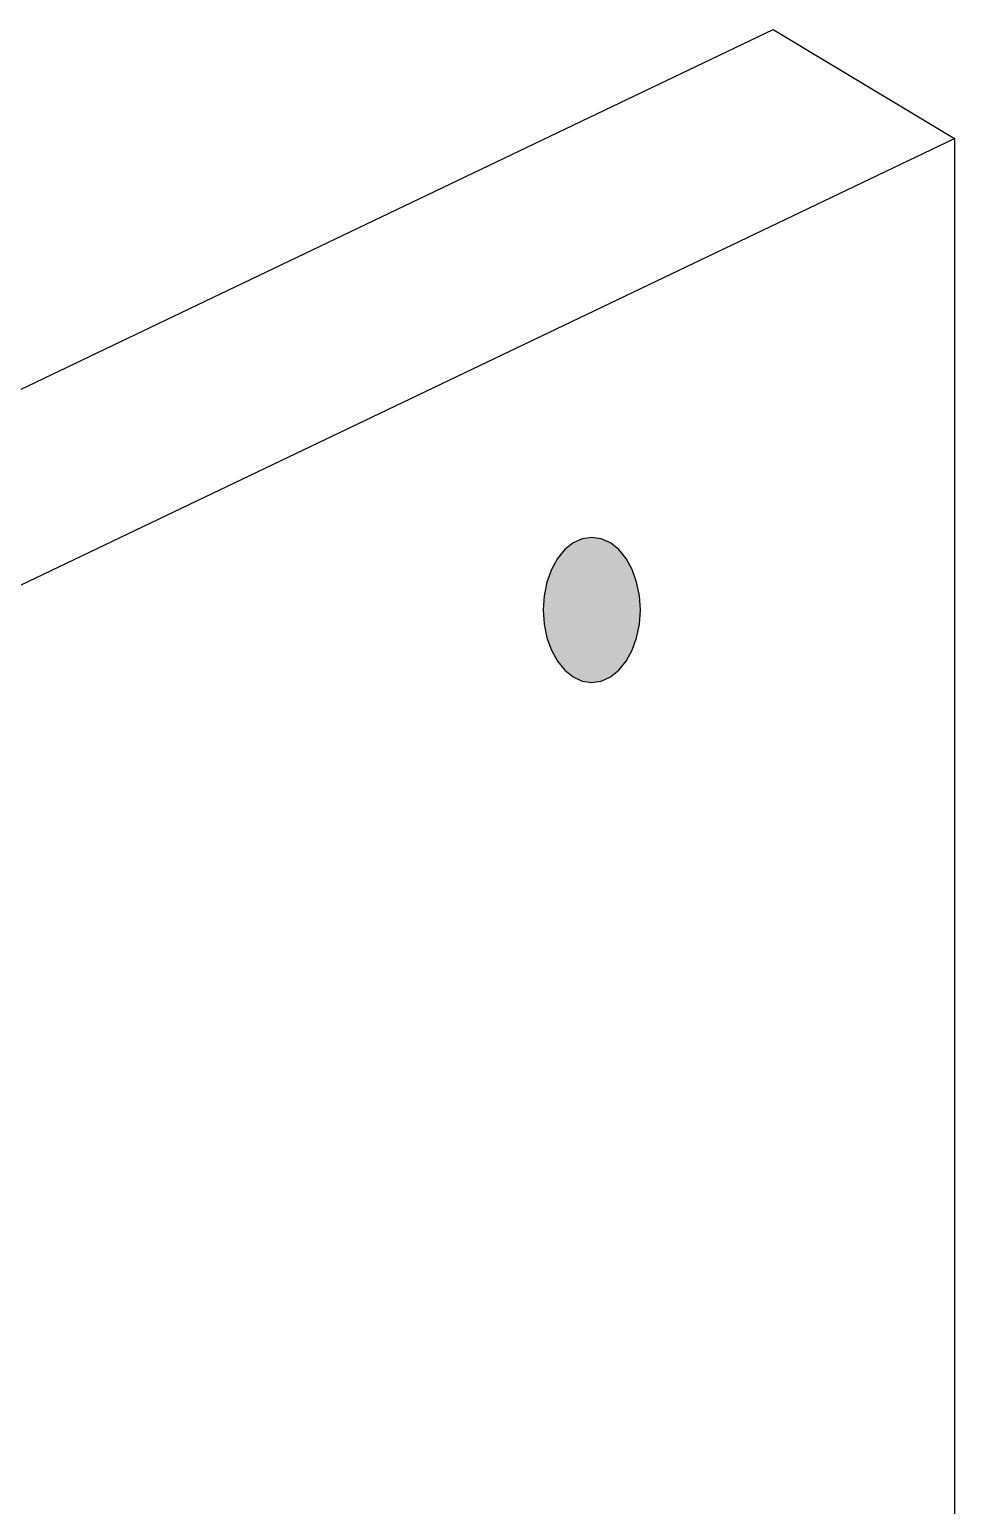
# Model space of a CAD drawing. Extents: x 0 to 420, y 0 to 297.
# Drawn here: x 99.93 to 103.51, y 91.56 to 97.26 of the extents above; entities that cross this region are included whole.
import ezdxf

# ---------------------------------------------------------------- set-up
doc = ezdxf.new("R2010")
doc.units = 0
doc.header["$MEASUREMENT"] = 0
doc.layers.add('ИЗОМЕТРИЯ', color=7, linetype='CONTINUOUS')

# ---------------------------------------------------------------- blocks, each defined once
blk = doc.blocks.new('*U13')
at = {"layer": 'ИЗОМЕТРИЯ'}
for points in [[(102.0362, 94.758), (102.034, 95.2773), (102.0362, 95.2786)], [(102.0384, 94.7568), (102.0362, 95.2786), (102.0384, 95.2799)], [(102.0362, 94.758), (102.0362, 95.2786), (102.0384, 94.7568)], [(102.0406, 94.7555), (102.0384, 95.2799), (102.0406, 95.2811)], [(102.0384, 94.7568), (102.0384, 95.2799), (102.0406, 94.7555)], [(102.0429, 94.7543), (102.0406, 95.2811), (102.0429, 95.2823)], [(102.0406, 94.7555), (102.0406, 95.2811), (102.0429, 94.7543)], [(102.0451, 94.7531), (102.0429, 95.2823), (102.0451, 95.2835)], [(102.0429, 94.7543), (102.0429, 95.2823), (102.0451, 94.7531)], [(102.0473, 94.752), (102.0451, 95.2835), (102.0473, 95.2846)], [(102.0451, 94.7531), (102.0451, 95.2835), (102.0473, 94.752)], [(102.0496, 94.7509), (102.0473, 95.2846), (102.0496, 95.2857)], [(102.0473, 94.752), (102.0473, 95.2846), (102.0496, 94.7509)], [(102.0519, 94.7499), (102.0496, 95.2857), (102.0519, 95.2867)], [(102.0496, 94.7509), (102.0496, 95.2857), (102.0519, 94.7499)], [(102.0541, 94.7489), (102.0519, 95.2867), (102.0541, 95.2877)], [(102.0519, 94.7499), (102.0519, 95.2867), (102.0541, 94.7489)], [(102.0564, 94.748), (102.0541, 95.2877), (102.0564, 95.2887)], [(102.0541, 94.7489), (102.0541, 95.2877), (102.0564, 94.748)], [(102.0587, 94.7471), (102.0564, 95.2887), (102.0587, 95.2895)], [(102.0564, 94.748), (102.0564, 95.2887), (102.0587, 94.7471)], [(102.061, 94.7462), (102.0587, 95.2895), (102.061, 95.2904)], [(102.0587, 94.7471), (102.0587, 95.2895), (102.061, 94.7462)], [(102.0633, 94.7454), (102.061, 95.2904), (102.0633, 95.2912)], [(102.061, 94.7462), (102.061, 95.2904), (102.0633, 94.7454)], [(102.0656, 94.7446), (102.0633, 95.2912), (102.0656, 95.292)], [(102.0633, 94.7454), (102.0633, 95.2912), (102.0656, 94.7446)], [(102.0679, 94.7439), (102.0656, 95.292), (102.0679, 95.2927)], [(102.0656, 94.7446), (102.0656, 95.292), (102.0679, 94.7439)], [(102.0703, 94.7432), (102.0679, 95.2927), (102.0703, 95.2934)], [(102.0679, 94.7439), (102.0679, 95.2927), (102.0703, 94.7432)], [(102.0726, 94.7425), (102.0703, 95.2934), (102.0726, 95.2941)], [(102.0703, 94.7432), (102.0703, 95.2934), (102.0726, 94.7425)], [(102.0749, 94.742), (102.0726, 95.2941), (102.0749, 95.2947)], [(102.0726, 94.7425), (102.0726, 95.2941), (102.0749, 94.742)], [(102.0773, 94.7414), (102.0749, 95.2947), (102.0773, 95.2952)], [(102.0749, 94.742), (102.0749, 95.2947), (102.0773, 94.7414)], [(102.0796, 94.7409), (102.0773, 95.2952), (102.0796, 95.2957)], [(102.0773, 94.7414), (102.0773, 95.2952), (102.0796, 94.7409)], [(102.0819, 94.7404), (102.0796, 95.2957), (102.0819, 95.2962)], [(102.0796, 94.7409), (102.0796, 95.2957), (102.0819, 94.7404)], [(102.0843, 94.74), (102.0819, 95.2962), (102.0843, 95.2966)], [(102.0819, 94.7404), (102.0819, 95.2962), (102.0843, 94.74)], [(102.0867, 94.7396), (102.0843, 95.2966), (102.0867, 95.297)], [(102.0843, 94.74), (102.0843, 95.2966), (102.0867, 94.7396)], [(102.089, 94.7393), (102.0867, 95.297), (102.089, 95.2973)], [(102.0867, 94.7396), (102.0867, 95.297), (102.089, 94.7393)], [(102.0914, 94.739), (102.089, 95.2973), (102.0914, 95.2976)], [(102.089, 94.7393), (102.089, 95.2973), (102.0914, 94.739)], [(102.0937, 94.7388), (102.0914, 95.2976), (102.0937, 95.2979)], [(102.0914, 94.739), (102.0914, 95.2976), (102.0937, 94.7388)], [(102.0961, 94.7385), (102.0937, 95.2979), (102.0961, 95.2981)], [(102.0937, 94.7388), (102.0937, 95.2979), (102.0961, 94.7385)], [(102.0985, 94.7384), (102.0961, 95.2981), (102.0985, 95.2982)], [(102.0961, 94.7385), (102.0961, 95.2981), (102.0985, 94.7384)], [(102.1008, 94.7383), (102.0985, 95.2982), (102.1008, 95.2983)], [(102.0985, 94.7384), (102.0985, 95.2982), (102.1008, 94.7383)], [(102.1032, 94.7382), (102.1008, 95.2983), (102.1032, 95.2984)], [(102.1008, 94.7383), (102.1008, 95.2983), (102.1032, 94.7382)], [(102.1032, 94.7382), (102.1032, 95.2984), (102.1056, 94.7382)], [(101.9767, 94.8147), (101.975, 95.2195), (101.9767, 95.2219)], [(101.9784, 94.8123), (101.9767, 95.2219), (101.9784, 95.2243)], [(101.9767, 94.8147), (101.9767, 95.2219), (101.9784, 94.8123)], [(101.9802, 94.8099), (101.9784, 95.2243), (101.9802, 95.2267)], [(101.9784, 94.8123), (101.9784, 95.2243), (101.9802, 94.8099)], [(101.9819, 94.8076), (101.9802, 95.2267), (101.9819, 95.2291)], [(101.9802, 94.8099), (101.9802, 95.2267), (101.9819, 94.8076)], [(101.9837, 94.8052), (101.9819, 95.2291), (101.9837, 95.2313)], [(101.9819, 94.8076), (101.9819, 95.2291), (101.9837, 94.8052)], [(101.9855, 94.803), (101.9837, 95.2313), (101.9855, 95.2337)], [(101.9837, 94.8052), (101.9837, 95.2313), (101.9855, 94.803)], [(101.9874, 94.8007), (101.9855, 95.2337), (101.9874, 95.2359)], [(101.9855, 94.803), (101.9855, 95.2337), (101.9874, 94.8007)], [(101.9892, 94.7985), (101.9874, 95.2359), (101.9892, 95.2381)], [(101.9874, 94.8007), (101.9874, 95.2359), (101.9892, 94.7985)], [(101.9911, 94.7963), (101.9892, 95.2381), (101.9911, 95.2403)], [(101.9892, 94.7985), (101.9892, 95.2381), (101.9911, 94.7963)], [(101.993, 94.7942), (101.9911, 95.2403), (101.993, 95.2424)], [(101.9911, 94.7963), (101.9911, 95.2403), (101.993, 94.7942)], [(101.9949, 94.7921), (101.993, 95.2424), (101.9949, 95.2445)], [(101.993, 94.7942), (101.993, 95.2424), (101.9949, 94.7921)], [(101.9968, 94.7901), (101.9949, 95.2445), (101.9968, 95.2466)], [(101.9949, 94.7921), (101.9949, 95.2445), (101.9968, 94.7901)], [(101.9987, 94.788), (101.9968, 95.2466), (101.9987, 95.2486)], [(101.9968, 94.7901), (101.9968, 95.2466), (101.9987, 94.788)], [(102.0007, 94.786), (101.9987, 95.2486), (102.0007, 95.2506)], [(101.9987, 94.788), (101.9987, 95.2486), (102.0007, 94.786)], [(102.0026, 94.7841), (102.0007, 95.2506), (102.0026, 95.2525)], [(102.0007, 94.786), (102.0007, 95.2506), (102.0026, 94.7841)], [(102.0046, 94.7822), (102.0026, 95.2525), (102.0046, 95.2545)], [(102.0026, 94.7841), (102.0026, 95.2525), (102.0046, 94.7822)], [(102.0066, 94.7803), (102.0046, 95.2545), (102.0066, 95.2563)], [(102.0046, 94.7822), (102.0046, 95.2545), (102.0066, 94.7803)], [(102.0087, 94.7784), (102.0066, 95.2563), (102.0087, 95.2582)], [(102.0066, 94.7803), (102.0066, 95.2563), (102.0087, 94.7784)], [(102.0107, 94.7766), (102.0087, 95.2582), (102.0107, 95.26)], [(102.0087, 94.7784), (102.0087, 95.2582), (102.0107, 94.7766)], [(102.0127, 94.7749), (102.0107, 95.26), (102.0127, 95.2618)], [(102.0107, 94.7766), (102.0107, 95.26), (102.0127, 94.7749)], [(102.0148, 94.7731), (102.0127, 95.2618), (102.0148, 95.2635)], [(102.0127, 94.7749), (102.0127, 95.2618), (102.0148, 94.7731)], [(102.0169, 94.7714), (102.0148, 95.2635), (102.0169, 95.2652)], [(102.0148, 94.7731), (102.0148, 95.2635), (102.0169, 94.7714)], [(102.019, 94.7698), (102.0169, 95.2652), (102.019, 95.2668)], [(102.0169, 94.7714), (102.0169, 95.2652), (102.019, 94.7698)], [(102.0211, 94.7682), (102.019, 95.2668), (102.0211, 95.2685)], [(102.019, 94.7698), (102.019, 95.2668), (102.0211, 94.7682)], [(102.0232, 94.7666), (102.0211, 95.2685), (102.0232, 95.27)], [(102.0211, 94.7682), (102.0211, 95.2685), (102.0232, 94.7666)], [(102.0254, 94.7651), (102.0232, 95.27), (102.0254, 95.2716)], [(102.0232, 94.7666), (102.0232, 95.27), (102.0254, 94.7651)], [(102.0275, 94.7636), (102.0254, 95.2716), (102.0275, 95.273)], [(102.0254, 94.7651), (102.0254, 95.2716), (102.0275, 94.7636)], [(102.0297, 94.7621), (102.0275, 95.273), (102.0297, 95.2745)], [(102.0275, 94.7636), (102.0275, 95.273), (102.0297, 94.7621)], [(102.0318, 94.7607), (102.0297, 95.2745), (102.0318, 95.2759)], [(102.0297, 94.7621), (102.0297, 95.2745), (102.0318, 94.7607)], [(102.034, 94.7594), (102.0318, 95.2759), (102.034, 95.2773)], [(102.0318, 94.7607), (102.0318, 95.2759), (102.034, 94.7594)], [(102.034, 94.7594), (102.034, 95.2773), (102.0362, 94.758)], [(101.9454, 94.8722), (101.9442, 95.1614), (101.9454, 95.1645)], [(101.9467, 94.8692), (101.9454, 95.1645), (101.9467, 95.1674)], [(101.9454, 94.8722), (101.9454, 95.1645), (101.9467, 94.8692)], [(101.948, 94.8662), (101.9467, 95.1674), (101.948, 95.1704)], [(101.9467, 94.8692), (101.9467, 95.1674), (101.948, 94.8662)], [(101.9493, 94.8632), (101.948, 95.1704), (101.9493, 95.1734)], [(101.948, 94.8662), (101.948, 95.1704), (101.9493, 94.8632)], [(101.9506, 94.8603), (101.9493, 95.1734), (101.9506, 95.1763)], [(101.9493, 94.8632), (101.9493, 95.1734), (101.9506, 94.8603)], [(101.9519, 94.8574), (101.9506, 95.1763), (101.9519, 95.1792)], [(101.9506, 94.8603), (101.9506, 95.1763), (101.9519, 94.8574)], [(101.9533, 94.8546), (101.9519, 95.1792), (101.9533, 95.1821)], [(101.9519, 94.8574), (101.9519, 95.1792), (101.9533, 94.8546)], [(101.9547, 94.8517), (101.9533, 95.1821), (101.9547, 95.1849)], [(101.9533, 94.8546), (101.9533, 95.1821), (101.9547, 94.8517)], [(101.9561, 94.8489), (101.9547, 95.1849), (101.9561, 95.1878)], [(101.9547, 94.8517), (101.9547, 95.1849), (101.9561, 94.8489)], [(101.9576, 94.846), (101.9561, 95.1878), (101.9576, 95.1906)], [(101.9561, 94.8489), (101.9561, 95.1878), (101.9576, 94.846)], [(101.959, 94.8433), (101.9576, 95.1906), (101.959, 95.1934)], [(101.9576, 94.846), (101.9576, 95.1906), (101.959, 94.8433)], [(101.9605, 94.8405), (101.959, 95.1934), (101.9605, 95.1961)], [(101.959, 94.8433), (101.959, 95.1934), (101.9605, 94.8405)], [(101.962, 94.8378), (101.9605, 95.1961), (101.962, 95.1988)], [(101.9605, 94.8405), (101.9605, 95.1961), (101.962, 94.8378)], [(101.9636, 94.8351), (101.962, 95.1988), (101.9636, 95.2015)], [(101.962, 94.8378), (101.962, 95.1988), (101.9636, 94.8351)], [(101.9651, 94.8325), (101.9636, 95.2015), (101.9651, 95.2042)], [(101.9636, 94.8351), (101.9636, 95.2015), (101.9651, 94.8325)], [(101.9667, 94.8298), (101.9651, 95.2042), (101.9667, 95.2068)], [(101.9651, 94.8325), (101.9651, 95.2042), (101.9667, 94.8298)], [(101.9683, 94.8273), (101.9667, 95.2068), (101.9683, 95.2094)], [(101.9667, 94.8298), (101.9667, 95.2068), (101.9683, 94.8273)], [(101.97, 94.8247), (101.9683, 95.2094), (101.97, 95.2119)], [(101.9683, 94.8273), (101.9683, 95.2094), (101.97, 94.8247)], [(101.9716, 94.8221), (101.97, 95.2119), (101.9716, 95.2145)], [(101.97, 94.8247), (101.97, 95.2119), (101.9716, 94.8221)], [(101.9733, 94.8196), (101.9716, 95.2145), (101.9733, 95.217)], [(101.9716, 94.8221), (101.9716, 95.2145), (101.9733, 94.8196)], [(101.975, 94.8172), (101.9733, 95.217), (101.975, 95.2195)], [(101.9733, 94.8196), (101.9733, 95.217), (101.975, 94.8172)], [(101.975, 94.8172), (101.975, 95.2195), (101.9767, 94.8147)], [(101.9283, 94.9264), (101.9275, 95.1069), (101.9283, 95.1102)], [(101.9291, 94.9231), (101.9283, 95.1102), (101.9291, 95.1136)], [(101.9283, 94.9264), (101.9283, 95.1102), (101.9291, 94.9231)], [(101.9299, 94.9197), (101.9291, 95.1136), (101.9299, 95.1168)], [(101.9291, 94.9231), (101.9291, 95.1136), (101.9299, 94.9197)], [(101.9307, 94.9165), (101.9299, 95.1168), (101.9307, 95.1202)], [(101.9299, 94.9197), (101.9299, 95.1168), (101.9307, 94.9165)], [(101.9316, 94.9132), (101.9307, 95.1202), (101.9316, 95.1234)], [(101.9307, 94.9165), (101.9307, 95.1202), (101.9316, 94.9132)], [(101.9325, 94.9099), (101.9316, 95.1234), (101.9325, 95.1267)], [(101.9316, 94.9132), (101.9316, 95.1234), (101.9325, 94.9099)], [(101.9334, 94.9066), (101.9325, 95.1267), (101.9334, 95.1299)], [(101.9325, 94.9099), (101.9325, 95.1267), (101.9334, 94.9066)], [(101.9344, 94.9035), (101.9334, 95.1299), (101.9344, 95.1332)], [(101.9334, 94.9066), (101.9334, 95.1299), (101.9344, 94.9035)], [(101.9354, 94.9002), (101.9344, 95.1332), (101.9354, 95.1364)], [(101.9344, 94.9035), (101.9344, 95.1332), (101.9354, 94.9002)], [(101.9364, 94.8971), (101.9354, 95.1364), (101.9364, 95.1396)], [(101.9354, 94.9002), (101.9354, 95.1364), (101.9364, 94.8971)], [(101.9374, 94.8938), (101.9364, 95.1396), (101.9374, 95.1428)], [(101.9364, 94.8971), (101.9364, 95.1396), (101.9374, 94.8938)], [(101.9385, 94.8907), (101.9374, 95.1428), (101.9385, 95.146)], [(101.9374, 94.8938), (101.9374, 95.1428), (101.9385, 94.8907)], [(101.9396, 94.8875), (101.9385, 95.146), (101.9396, 95.149)], [(101.9385, 94.8907), (101.9385, 95.146), (101.9396, 94.8875)], [(101.9407, 94.8845), (101.9396, 95.149), (101.9407, 95.1522)], [(101.9396, 94.8875), (101.9396, 95.149), (101.9407, 94.8845)], [(101.9419, 94.8813), (101.9407, 95.1522), (101.9419, 95.1553)], [(101.9407, 94.8845), (101.9407, 95.1522), (101.9419, 94.8813)], [(101.943, 94.8783), (101.9419, 95.1553), (101.943, 95.1584)], [(101.9419, 94.8813), (101.9419, 95.1553), (101.943, 94.8783)], [(101.9442, 94.8752), (101.943, 95.1584), (101.9442, 95.1614)], [(101.943, 94.8783), (101.943, 95.1584), (101.9442, 94.8752)], [(101.9442, 94.8752), (101.9442, 95.1614), (101.9454, 94.8722)], [(101.9192, 94.985), (101.919, 95.0481), (101.9192, 95.0518)], [(101.9195, 94.9813), (101.9192, 95.0518), (101.9195, 95.0551)], [(101.9192, 94.985), (101.9192, 95.0518), (101.9195, 94.9813)], [(101.9199, 94.978), (101.9195, 95.0551), (101.9199, 95.0588)], [(101.9195, 94.9813), (101.9195, 95.0551), (101.9199, 94.978)], [(101.9202, 94.9743), (101.9199, 95.0588), (101.9202, 95.0622)], [(101.9199, 94.978), (101.9199, 95.0588), (101.9202, 94.9743)], [(101.9206, 94.971), (101.9202, 95.0622), (101.9206, 95.0658)], [(101.9202, 94.9743), (101.9202, 95.0622), (101.9206, 94.971)], [(101.921, 94.9674), (101.9206, 95.0658), (101.921, 95.0692)], [(101.9206, 94.971), (101.9206, 95.0658), (101.921, 94.9674)], [(101.9215, 94.964), (101.921, 95.0692), (101.9215, 95.0727)], [(101.921, 94.9674), (101.921, 95.0692), (101.9215, 94.964)], [(101.9219, 94.9604), (101.9215, 95.0727), (101.9219, 95.0761)], [(101.9215, 94.964), (101.9215, 95.0727), (101.9219, 94.9604)], [(101.9224, 94.9571), (101.9219, 95.0761), (101.9224, 95.0797)], [(101.9219, 94.9604), (101.9219, 95.0761), (101.9224, 94.9571)], [(101.923, 94.9535), (101.9224, 95.0797), (101.923, 95.083)], [(101.9224, 94.9571), (101.9224, 95.0797), (101.923, 94.9535)], [(101.9235, 94.9502), (101.923, 95.083), (101.9235, 95.0865)], [(101.923, 94.9535), (101.923, 95.083), (101.9235, 94.9502)], [(101.9241, 94.9467), (101.9235, 95.0865), (101.9241, 95.0899)], [(101.9235, 94.9502), (101.9235, 95.0865), (101.9241, 94.9467)], [(101.9247, 94.9433), (101.9241, 95.0899), (101.9247, 95.0934)], [(101.9241, 94.9467), (101.9241, 95.0899), (101.9247, 94.9433)], [(101.9254, 94.9399), (101.9247, 95.0934), (101.9254, 95.0967)], [(101.9247, 94.9433), (101.9247, 95.0934), (101.9254, 94.9399)], [(101.9261, 94.9365), (101.9254, 95.0967), (101.9261, 95.1002)], [(101.9254, 94.9399), (101.9254, 95.0967), (101.9261, 94.9365)], [(101.9268, 94.9331), (101.9261, 95.1002), (101.9268, 95.1035)], [(101.9261, 94.9365), (101.9261, 95.1002), (101.9268, 94.9331)], [(101.9275, 94.9298), (101.9268, 95.1035), (101.9275, 95.1069)], [(101.9268, 94.9331), (101.9268, 95.1035), (101.9275, 94.9298)], [(101.9275, 94.9298), (101.9275, 95.1069), (101.9283, 94.9264)], [(101.918, 95.0095), (101.9179, 95.0236), (101.918, 95.0264)], [(101.9179, 95.0142), (101.9179, 95.0165), (101.9179, 95.0236)], [(101.9179, 95.0142), (101.9179, 95.0236), (101.918, 95.0095)], [(101.9181, 95.0065), (101.918, 95.0264), (101.9181, 95.0307)], [(101.918, 95.0095), (101.918, 95.0264), (101.9181, 95.0065)], [(101.9182, 95.0024), (101.9181, 95.0307), (101.9182, 95.0338)], [(101.9181, 95.0065), (101.9181, 95.0307), (101.9182, 95.0024)], [(101.9183, 94.9992), (101.9182, 95.0338), (101.9183, 95.0377)], [(101.9182, 95.0024), (101.9182, 95.0338), (101.9183, 94.9992)], [(101.9185, 94.9954), (101.9183, 95.0377), (101.9185, 95.041)], [(101.9183, 94.9992), (101.9183, 95.0377), (101.9185, 94.9954)], [(101.9187, 94.9921), (101.9185, 95.041), (101.9187, 95.0448)], [(101.9185, 94.9954), (101.9185, 95.041), (101.9187, 94.9921)], [(101.919, 94.9883), (101.9187, 95.0448), (101.919, 95.0481)], [(101.9187, 94.9921), (101.9187, 95.0448), (101.919, 94.9883)], [(101.919, 94.9883), (101.919, 95.0481), (101.9192, 94.985)]]:
    blk.add_solid(points, dxfattribs=at)
at = {"layer": 'ИЗОМЕТРИЯ', "extrusion": (0, 0, -1)}
for points in [[(-102.1056, 94.7382), (-102.1032, 95.2984), (-102.1056, 95.2984)], [(-102.1056, 94.7382), (-102.1056, 95.2984), (-102.1079, 94.7382)], [(-102.1079, 94.7382), (-102.1056, 95.2984), (-102.1079, 95.2984)], [(-102.1079, 94.7382), (-102.1079, 95.2984), (-102.1103, 94.7383)], [(-102.1103, 94.7383), (-102.1079, 95.2984), (-102.1103, 95.2983)], [(-102.1103, 94.7383), (-102.1103, 95.2983), (-102.1127, 94.7384)], [(-102.1127, 94.7384), (-102.1103, 95.2983), (-102.1127, 95.2982)], [(-102.1127, 94.7384), (-102.1127, 95.2982), (-102.115, 94.7385)], [(-102.115, 94.7385), (-102.1127, 95.2982), (-102.115, 95.2981)], [(-102.115, 94.7385), (-102.115, 95.2981), (-102.1174, 94.7388)], [(-102.1174, 94.7388), (-102.115, 95.2981), (-102.1174, 95.2979)], [(-102.1174, 94.7388), (-102.1174, 95.2979), (-102.1198, 94.739)], [(-102.1198, 94.739), (-102.1174, 95.2979), (-102.1198, 95.2976)], [(-102.1198, 94.739), (-102.1198, 95.2976), (-102.1221, 94.7393)], [(-102.1221, 94.7393), (-102.1198, 95.2976), (-102.1221, 95.2973)], [(-102.1221, 94.7393), (-102.1221, 95.2973), (-102.1245, 94.7396)], [(-102.1245, 94.7396), (-102.1221, 95.2973), (-102.1245, 95.297)], [(-102.1245, 94.7396), (-102.1245, 95.297), (-102.1268, 94.74)], [(-102.1268, 94.74), (-102.1245, 95.297), (-102.1268, 95.2966)], [(-102.1268, 94.74), (-102.1268, 95.2966), (-102.1292, 94.7404)], [(-102.1292, 94.7404), (-102.1268, 95.2966), (-102.1292, 95.2962)], [(-102.1292, 94.7404), (-102.1292, 95.2962), (-102.1315, 94.7409)], [(-102.1315, 94.7409), (-102.1292, 95.2962), (-102.1315, 95.2957)], [(-102.1315, 94.7409), (-102.1315, 95.2957), (-102.1339, 94.7414)], [(-102.1339, 94.7414), (-102.1315, 95.2957), (-102.1339, 95.2952)], [(-102.1339, 94.7414), (-102.1339, 95.2952), (-102.1362, 94.742)], [(-102.1362, 94.742), (-102.1339, 95.2952), (-102.1362, 95.2947)], [(-102.1362, 94.742), (-102.1362, 95.2947), (-102.1385, 94.7425)], [(-102.1385, 94.7425), (-102.1362, 95.2947), (-102.1385, 95.2941)], [(-102.1385, 94.7425), (-102.1385, 95.2941), (-102.1409, 94.7432)], [(-102.1409, 94.7432), (-102.1385, 95.2941), (-102.1409, 95.2934)], [(-102.1409, 94.7432), (-102.1409, 95.2934), (-102.1432, 94.7439)], [(-102.1432, 94.7439), (-102.1409, 95.2934), (-102.1432, 95.2927)], [(-102.1432, 94.7439), (-102.1432, 95.2927), (-102.1455, 94.7446)], [(-102.1455, 94.7446), (-102.1432, 95.2927), (-102.1455, 95.292)], [(-102.1455, 94.7446), (-102.1455, 95.292), (-102.1478, 94.7454)], [(-102.1478, 94.7454), (-102.1455, 95.292), (-102.1478, 95.2912)], [(-102.1478, 94.7454), (-102.1478, 95.2912), (-102.1501, 94.7462)], [(-102.1501, 94.7462), (-102.1478, 95.2912), (-102.1501, 95.2904)], [(-102.1501, 94.7462), (-102.1501, 95.2904), (-102.1524, 94.7471)], [(-102.1524, 94.7471), (-102.1501, 95.2904), (-102.1524, 95.2895)], [(-102.1524, 94.7471), (-102.1524, 95.2895), (-102.1547, 94.748)], [(-102.1547, 94.748), (-102.1524, 95.2895), (-102.1547, 95.2887)], [(-102.1547, 94.748), (-102.1547, 95.2887), (-102.157, 94.7489)], [(-102.157, 94.7489), (-102.1547, 95.2887), (-102.157, 95.2877)], [(-102.157, 94.7489), (-102.157, 95.2877), (-102.1593, 94.7499)], [(-102.1593, 94.7499), (-102.157, 95.2877), (-102.1593, 95.2867)], [(-102.1593, 94.7499), (-102.1593, 95.2867), (-102.1615, 94.7509)], [(-102.1615, 94.7509), (-102.1593, 95.2867), (-102.1615, 95.2857)], [(-102.1615, 94.7509), (-102.1615, 95.2857), (-102.1638, 94.752)], [(-102.1638, 94.752), (-102.1615, 95.2857), (-102.1638, 95.2846)], [(-102.1638, 94.752), (-102.1638, 95.2846), (-102.166, 94.7531)], [(-102.166, 94.7531), (-102.1638, 95.2846), (-102.166, 95.2835)], [(-102.166, 94.7531), (-102.166, 95.2835), (-102.1683, 94.7543)], [(-102.1683, 94.7543), (-102.166, 95.2835), (-102.1683, 95.2823)], [(-102.1683, 94.7543), (-102.1683, 95.2823), (-102.1705, 94.7555)], [(-102.1705, 94.7555), (-102.1683, 95.2823), (-102.1705, 95.2811)], [(-102.1705, 94.7555), (-102.1705, 95.2811), (-102.1727, 94.7568)], [(-102.1727, 94.7568), (-102.1705, 95.2811), (-102.1727, 95.2799)], [(-102.1727, 94.7568), (-102.1727, 95.2799), (-102.1749, 94.758)], [(-102.1749, 94.758), (-102.1727, 95.2799), (-102.1749, 95.2786)], [(-102.1749, 94.758), (-102.1749, 95.2786), (-102.1771, 94.7594)], [(-102.1771, 94.7594), (-102.1749, 95.2786), (-102.1771, 95.2773)], [(-102.1771, 94.7594), (-102.1771, 95.2773), (-102.1793, 94.7607)], [(-102.1793, 94.7607), (-102.1771, 95.2773), (-102.1793, 95.2759)], [(-102.1793, 94.7607), (-102.1793, 95.2759), (-102.1815, 94.7621)], [(-102.1815, 94.7621), (-102.1793, 95.2759), (-102.1815, 95.2745)], [(-102.1815, 94.7621), (-102.1815, 95.2745), (-102.1836, 94.7636)], [(-102.1836, 94.7636), (-102.1815, 95.2745), (-102.1836, 95.273)], [(-102.1836, 94.7636), (-102.1836, 95.273), (-102.1858, 94.7651)], [(-102.1858, 94.7651), (-102.1836, 95.273), (-102.1858, 95.2716)], [(-102.1858, 94.7651), (-102.1858, 95.2716), (-102.1879, 94.7666)], [(-102.1879, 94.7666), (-102.1858, 95.2716), (-102.1879, 95.27)], [(-102.1879, 94.7666), (-102.1879, 95.27), (-102.19, 94.7682)], [(-102.19, 94.7682), (-102.1879, 95.27), (-102.19, 95.2685)], [(-102.19, 94.7682), (-102.19, 95.2685), (-102.1921, 94.7698)], [(-102.1921, 94.7698), (-102.19, 95.2685), (-102.1921, 95.2668)], [(-102.1921, 94.7698), (-102.1921, 95.2668), (-102.1942, 94.7714)], [(-102.1942, 94.7714), (-102.1921, 95.2668), (-102.1942, 95.2652)], [(-102.1942, 94.7714), (-102.1942, 95.2652), (-102.1963, 94.7731)], [(-102.1963, 94.7731), (-102.1942, 95.2652), (-102.1963, 95.2635)], [(-102.1963, 94.7731), (-102.1963, 95.2635), (-102.1984, 94.7749)], [(-102.1984, 94.7749), (-102.1963, 95.2635), (-102.1984, 95.2618)], [(-102.1984, 94.7749), (-102.1984, 95.2618), (-102.2004, 94.7766)], [(-102.2004, 94.7766), (-102.1984, 95.2618), (-102.2004, 95.26)], [(-102.2004, 94.7766), (-102.2004, 95.26), (-102.2025, 94.7784)], [(-102.2025, 94.7784), (-102.2004, 95.26), (-102.2025, 95.2582)], [(-102.2025, 94.7784), (-102.2025, 95.2582), (-102.2045, 94.7803)], [(-102.2045, 94.7803), (-102.2025, 95.2582), (-102.2045, 95.2563)], [(-102.2045, 94.7803), (-102.2045, 95.2563), (-102.2065, 94.7822)], [(-102.2065, 94.7822), (-102.2045, 95.2563), (-102.2065, 95.2545)], [(-102.2065, 94.7822), (-102.2065, 95.2545), (-102.2085, 94.7841)], [(-102.2085, 94.7841), (-102.2065, 95.2545), (-102.2085, 95.2525)], [(-102.2085, 94.7841), (-102.2085, 95.2525), (-102.2104, 94.786)], [(-102.2104, 94.786), (-102.2085, 95.2525), (-102.2104, 95.2506)], [(-102.2104, 94.786), (-102.2104, 95.2506), (-102.2124, 94.788)], [(-102.2124, 94.788), (-102.2104, 95.2506), (-102.2124, 95.2486)], [(-102.2124, 94.788), (-102.2124, 95.2486), (-102.2143, 94.7901)], [(-102.2143, 94.7901), (-102.2124, 95.2486), (-102.2143, 95.2466)], [(-102.2143, 94.7901), (-102.2143, 95.2466), (-102.2163, 94.7921)], [(-102.2163, 94.7921), (-102.2143, 95.2466), (-102.2163, 95.2445)], [(-102.2163, 94.7921), (-102.2163, 95.2445), (-102.2182, 94.7942)], [(-102.2182, 94.7942), (-102.2163, 95.2445), (-102.2182, 95.2424)], [(-102.2182, 94.7942), (-102.2182, 95.2424), (-102.2201, 94.7963)], [(-102.2201, 94.7963), (-102.2182, 95.2424), (-102.2201, 95.2403)], [(-102.2201, 94.7963), (-102.2201, 95.2403), (-102.2219, 94.7985)], [(-102.2219, 94.7985), (-102.2201, 95.2403), (-102.2219, 95.2381)], [(-102.2219, 94.7985), (-102.2219, 95.2381), (-102.2238, 94.8007)], [(-102.2238, 94.8007), (-102.2219, 95.2381), (-102.2238, 95.2359)], [(-102.2238, 94.8007), (-102.2238, 95.2359), (-102.2256, 94.803)], [(-102.2256, 94.803), (-102.2238, 95.2359), (-102.2256, 95.2337)], [(-102.2256, 94.803), (-102.2256, 95.2337), (-102.2274, 94.8052)], [(-102.2274, 94.8052), (-102.2256, 95.2337), (-102.2274, 95.2313)], [(-102.2274, 94.8052), (-102.2274, 95.2313), (-102.2292, 94.8076)], [(-102.2292, 94.8076), (-102.2274, 95.2313), (-102.2292, 95.2291)], [(-102.2292, 94.8076), (-102.2292, 95.2291), (-102.231, 94.8099)], [(-102.231, 94.8099), (-102.2292, 95.2291), (-102.231, 95.2267)], [(-102.231, 94.8099), (-102.231, 95.2267), (-102.2327, 94.8123)], [(-102.2327, 94.8123), (-102.231, 95.2267), (-102.2327, 95.2243)], [(-102.2327, 94.8123), (-102.2327, 95.2243), (-102.2345, 94.8147)], [(-102.2345, 94.8147), (-102.2327, 95.2243), (-102.2345, 95.2219)], [(-102.2345, 94.8147), (-102.2345, 95.2219), (-102.2362, 94.8172)], [(-102.2362, 94.8172), (-102.2345, 95.2219), (-102.2362, 95.2195)], [(-102.2362, 94.8172), (-102.2362, 95.2195), (-102.2379, 94.8196)], [(-102.2379, 94.8196), (-102.2362, 95.2195), (-102.2379, 95.217)], [(-102.2379, 94.8196), (-102.2379, 95.217), (-102.2395, 94.8221)], [(-102.2395, 94.8221), (-102.2379, 95.217), (-102.2395, 95.2145)], [(-102.2395, 94.8221), (-102.2395, 95.2145), (-102.2412, 94.8247)], [(-102.2412, 94.8247), (-102.2395, 95.2145), (-102.2412, 95.2119)], [(-102.2412, 94.8247), (-102.2412, 95.2119), (-102.2428, 94.8273)], [(-102.2428, 94.8273), (-102.2412, 95.2119), (-102.2428, 95.2094)], [(-102.2428, 94.8273), (-102.2428, 95.2094), (-102.2444, 94.8298)], [(-102.2444, 94.8298), (-102.2428, 95.2094), (-102.2444, 95.2068)], [(-102.2444, 94.8298), (-102.2444, 95.2068), (-102.246, 94.8325)], [(-102.246, 94.8325), (-102.2444, 95.2068), (-102.246, 95.2042)], [(-102.246, 94.8325), (-102.246, 95.2042), (-102.2475, 94.8351)], [(-102.2475, 94.8351), (-102.246, 95.2042), (-102.2475, 95.2015)], [(-102.2475, 94.8351), (-102.2475, 95.2015), (-102.2491, 94.8378)], [(-102.2491, 94.8378), (-102.2475, 95.2015), (-102.2491, 95.1988)], [(-102.2491, 94.8378), (-102.2491, 95.1988), (-102.2506, 94.8405)], [(-102.2506, 94.8405), (-102.2491, 95.1988), (-102.2506, 95.1961)], [(-102.2506, 94.8405), (-102.2506, 95.1961), (-102.2521, 94.8433)], [(-102.2521, 94.8433), (-102.2506, 95.1961), (-102.2521, 95.1934)], [(-102.2521, 94.8433), (-102.2521, 95.1934), (-102.2536, 94.846)], [(-102.2536, 94.846), (-102.2521, 95.1934), (-102.2536, 95.1906)], [(-102.2536, 94.846), (-102.2536, 95.1906), (-102.255, 94.8489)], [(-102.255, 94.8489), (-102.2536, 95.1906), (-102.255, 95.1878)], [(-102.255, 94.8489), (-102.255, 95.1878), (-102.2564, 94.8517)], [(-102.2564, 94.8517), (-102.255, 95.1878), (-102.2564, 95.1849)], [(-102.2564, 94.8517), (-102.2564, 95.1849), (-102.2578, 94.8546)], [(-102.2578, 94.8546), (-102.2564, 95.1849), (-102.2578, 95.1821)], [(-102.2578, 94.8546), (-102.2578, 95.1821), (-102.2592, 94.8574)], [(-102.2592, 94.8574), (-102.2578, 95.1821), (-102.2592, 95.1792)], [(-102.2592, 94.8574), (-102.2592, 95.1792), (-102.2605, 94.8603)], [(-102.2605, 94.8603), (-102.2592, 95.1792), (-102.2605, 95.1763)], [(-102.2605, 94.8603), (-102.2605, 95.1763), (-102.2619, 94.8632)], [(-102.2619, 94.8632), (-102.2605, 95.1763), (-102.2619, 95.1734)], [(-102.2619, 94.8632), (-102.2619, 95.1734), (-102.2632, 94.8662)], [(-102.2632, 94.8662), (-102.2619, 95.1734), (-102.2632, 95.1704)], [(-102.2632, 94.8662), (-102.2632, 95.1704), (-102.2644, 94.8692)], [(-102.2644, 94.8692), (-102.2632, 95.1704), (-102.2644, 95.1674)], [(-102.2644, 94.8692), (-102.2644, 95.1674), (-102.2657, 94.8722)], [(-102.2657, 94.8722), (-102.2644, 95.1674), (-102.2657, 95.1645)], [(-102.2657, 94.8722), (-102.2657, 95.1645), (-102.2669, 94.8752)], [(-102.2669, 94.8752), (-102.2657, 95.1645), (-102.2669, 95.1614)], [(-102.2669, 94.8752), (-102.2669, 95.1614), (-102.2681, 94.8783)], [(-102.2681, 94.8783), (-102.2669, 95.1614), (-102.2681, 95.1584)], [(-102.2681, 94.8783), (-102.2681, 95.1584), (-102.2693, 94.8813)], [(-102.2693, 94.8813), (-102.2681, 95.1584), (-102.2693, 95.1553)], [(-102.2693, 94.8813), (-102.2693, 95.1553), (-102.2704, 94.8845)], [(-102.2704, 94.8845), (-102.2693, 95.1553), (-102.2704, 95.1522)], [(-102.2704, 94.8845), (-102.2704, 95.1522), (-102.2715, 94.8875)], [(-102.2715, 94.8875), (-102.2704, 95.1522), (-102.2715, 95.149)], [(-102.2715, 94.8875), (-102.2715, 95.149), (-102.2726, 94.8907)], [(-102.2726, 94.8907), (-102.2715, 95.149), (-102.2726, 95.146)], [(-102.2726, 94.8907), (-102.2726, 95.146), (-102.2737, 94.8938)], [(-102.2737, 94.8938), (-102.2726, 95.146), (-102.2737, 95.1428)], [(-102.2737, 94.8938), (-102.2737, 95.1428), (-102.2747, 94.8971)], [(-102.2747, 94.8971), (-102.2737, 95.1428), (-102.2747, 95.1396)], [(-102.2747, 94.8971), (-102.2747, 95.1396), (-102.2757, 94.9002)], [(-102.2757, 94.9002), (-102.2747, 95.1396), (-102.2757, 95.1364)], [(-102.2757, 94.9002), (-102.2757, 95.1364), (-102.2767, 94.9035)], [(-102.2767, 94.9035), (-102.2757, 95.1364), (-102.2767, 95.1332)], [(-102.2767, 94.9035), (-102.2767, 95.1332), (-102.2777, 94.9066)], [(-102.2777, 94.9066), (-102.2767, 95.1332), (-102.2777, 95.1299)], [(-102.2777, 94.9066), (-102.2777, 95.1299), (-102.2786, 94.9099)], [(-102.2786, 94.9099), (-102.2777, 95.1299), (-102.2786, 95.1267)], [(-102.2786, 94.9099), (-102.2786, 95.1267), (-102.2795, 94.9132)], [(-102.2795, 94.9132), (-102.2786, 95.1267), (-102.2795, 95.1234)], [(-102.2795, 94.9132), (-102.2795, 95.1234), (-102.2804, 94.9165)], [(-102.2804, 94.9165), (-102.2795, 95.1234), (-102.2804, 95.1202)], [(-102.2804, 94.9165), (-102.2804, 95.1202), (-102.2812, 94.9197)], [(-102.2812, 94.9197), (-102.2804, 95.1202), (-102.2812, 95.1168)], [(-102.2812, 94.9197), (-102.2812, 95.1168), (-102.2821, 94.9231)], [(-102.2821, 94.9231), (-102.2812, 95.1168), (-102.2821, 95.1136)], [(-102.2821, 94.9231), (-102.2821, 95.1136), (-102.2829, 94.9264)], [(-102.2829, 94.9264), (-102.2821, 95.1136), (-102.2829, 95.1102)], [(-102.2829, 94.9264), (-102.2829, 95.1102), (-102.2836, 94.9298)], [(-102.2836, 94.9298), (-102.2829, 95.1102), (-102.2836, 95.1069)], [(-102.2836, 94.9298), (-102.2836, 95.1069), (-102.2844, 94.9331)], [(-102.2844, 94.9331), (-102.2836, 95.1069), (-102.2844, 95.1035)], [(-102.2844, 94.9331), (-102.2844, 95.1035), (-102.2851, 94.9365)], [(-102.2851, 94.9365), (-102.2844, 95.1035), (-102.2851, 95.1002)], [(-102.2851, 94.9365), (-102.2851, 95.1002), (-102.2857, 94.9399)], [(-102.2857, 94.9399), (-102.2851, 95.1002), (-102.2857, 95.0967)], [(-102.2857, 94.9399), (-102.2857, 95.0967), (-102.2864, 94.9433)], [(-102.2864, 94.9433), (-102.2857, 95.0967), (-102.2864, 95.0934)], [(-102.2864, 94.9433), (-102.2864, 95.0934), (-102.287, 94.9467)], [(-102.287, 94.9467), (-102.2864, 95.0934), (-102.287, 95.0899)], [(-102.287, 94.9467), (-102.287, 95.0899), (-102.2876, 94.9502)], [(-102.2876, 94.9502), (-102.287, 95.0899), (-102.2876, 95.0865)], [(-102.2876, 94.9502), (-102.2876, 95.0865), (-102.2882, 94.9535)], [(-102.2882, 94.9535), (-102.2876, 95.0865), (-102.2882, 95.083)], [(-102.2882, 94.9535), (-102.2882, 95.083), (-102.2887, 94.9571)], [(-102.2887, 94.9571), (-102.2882, 95.083), (-102.2887, 95.0797)], [(-102.2887, 94.9571), (-102.2887, 95.0797), (-102.2892, 94.9604)], [(-102.2892, 94.9604), (-102.2887, 95.0797), (-102.2892, 95.0761)], [(-102.2892, 94.9604), (-102.2892, 95.0761), (-102.2897, 94.964)], [(-102.2897, 94.964), (-102.2892, 95.0761), (-102.2897, 95.0727)], [(-102.2897, 94.964), (-102.2897, 95.0727), (-102.2901, 94.9674)], [(-102.2901, 94.9674), (-102.2897, 95.0727), (-102.2901, 95.0692)], [(-102.2901, 94.9674), (-102.2901, 95.0692), (-102.2905, 94.971)], [(-102.2905, 94.971), (-102.2901, 95.0692), (-102.2905, 95.0658)], [(-102.2905, 94.971), (-102.2905, 95.0658), (-102.2909, 94.9743)], [(-102.2909, 94.9743), (-102.2905, 95.0658), (-102.2909, 95.0622)], [(-102.2909, 94.9743), (-102.2909, 95.0622), (-102.2913, 94.978)], [(-102.2913, 94.978), (-102.2909, 95.0622), (-102.2913, 95.0588)], [(-102.2913, 94.978), (-102.2913, 95.0588), (-102.2916, 94.9813)], [(-102.2916, 94.9813), (-102.2913, 95.0588), (-102.2916, 95.0551)], [(-102.2916, 94.9813), (-102.2916, 95.0551), (-102.2919, 94.985)], [(-102.2919, 94.985), (-102.2916, 95.0551), (-102.2919, 95.0518)], [(-102.2919, 94.985), (-102.2919, 95.0518), (-102.2922, 94.9883)], [(-102.2922, 94.9883), (-102.2919, 95.0518), (-102.2922, 95.0481)], [(-102.2922, 94.9883), (-102.2922, 95.0481), (-102.2924, 94.9921)], [(-102.2924, 94.9921), (-102.2922, 95.0481), (-102.2924, 95.0448)], [(-102.2924, 94.9921), (-102.2924, 95.0448), (-102.2926, 94.9954)], [(-102.2926, 94.9954), (-102.2924, 95.0448), (-102.2926, 95.041)], [(-102.2926, 94.9954), (-102.2926, 95.041), (-102.2928, 94.9992)], [(-102.2928, 94.9992), (-102.2926, 95.041), (-102.2928, 95.0377)], [(-102.2928, 94.9992), (-102.2928, 95.0377), (-102.2929, 95.0024)], [(-102.2929, 95.0024), (-102.2928, 95.0377), (-102.2929, 95.0338)], [(-102.2929, 95.0024), (-102.2929, 95.0338), (-102.2931, 95.0065)], [(-102.2931, 95.0065), (-102.2929, 95.0338), (-102.2931, 95.0307)], [(-102.2931, 95.0065), (-102.2931, 95.0307), (-102.2932, 95.0095)], [(-102.2932, 95.0095), (-102.2931, 95.0307), (-102.2932, 95.0264)], [(-102.2932, 95.0095), (-102.2932, 95.0264), (-102.2932, 95.0142)], [(-102.2932, 95.0142), (-102.2932, 95.0264), (-102.2932, 95.0236)], [(-102.2932, 95.0142), (-102.2932, 95.0236), (-102.2932, 95.0165)]]:
    blk.add_solid(points, dxfattribs=at)

msp = doc.modelspace()

# ---------------------------------------------------------------- linework, layer by layer
at = {"layer": 'ИЗОМЕТРИЯ', "linetype": 'Continuous'}
for p, q in [((96.363, 94.177938), (102.805875, 97.259313)), ((102.805875, 97.259313), (103.506188, 96.839125)), ((97.063312, 93.75775), (103.506188, 96.839125)), ((103.506188, 96.839125), (103.506188, 82.272625))]:
    msp.add_line(p, q, dxfattribs=at)
at = {"layer": 'ИЗОМЕТРИЯ'}
msp.add_lwpolyline([(102.105562, 94.738188), (102.142177, 94.743571), (102.177385, 94.759511), (102.209834, 94.785398), (102.238274, 94.820235), (102.261615, 94.862684), (102.278959, 94.911114), (102.289639, 94.963663), (102.293246, 95.018313), (102.289639, 95.072963), (102.278959, 95.125512), (102.261615, 95.173942), (102.238274, 95.216391), (102.209834, 95.251228), (102.177385, 95.277115), (102.142177, 95.293055), (102.105562, 95.298438), (102.068947, 95.293055), (102.033739, 95.277115), (102.001291, 95.251228), (101.97285, 95.216391), (101.949509, 95.173942), (101.932165, 95.125512), (101.921485, 95.072963), (101.917878, 95.018313), (101.921485, 94.963663), (101.932165, 94.911114), (101.949509, 94.862684), (101.97285, 94.820235), (102.00129, 94.785398), (102.033738, 94.759511), (102.068947, 94.743571), (102.105562, 94.738188)], dxfattribs=at)

# ---------------------------------------------------------------- block references
msp.add_blockref('*U13', (0, 0), dxfattribs=at)

doc.saveas('drawing.dxf')
